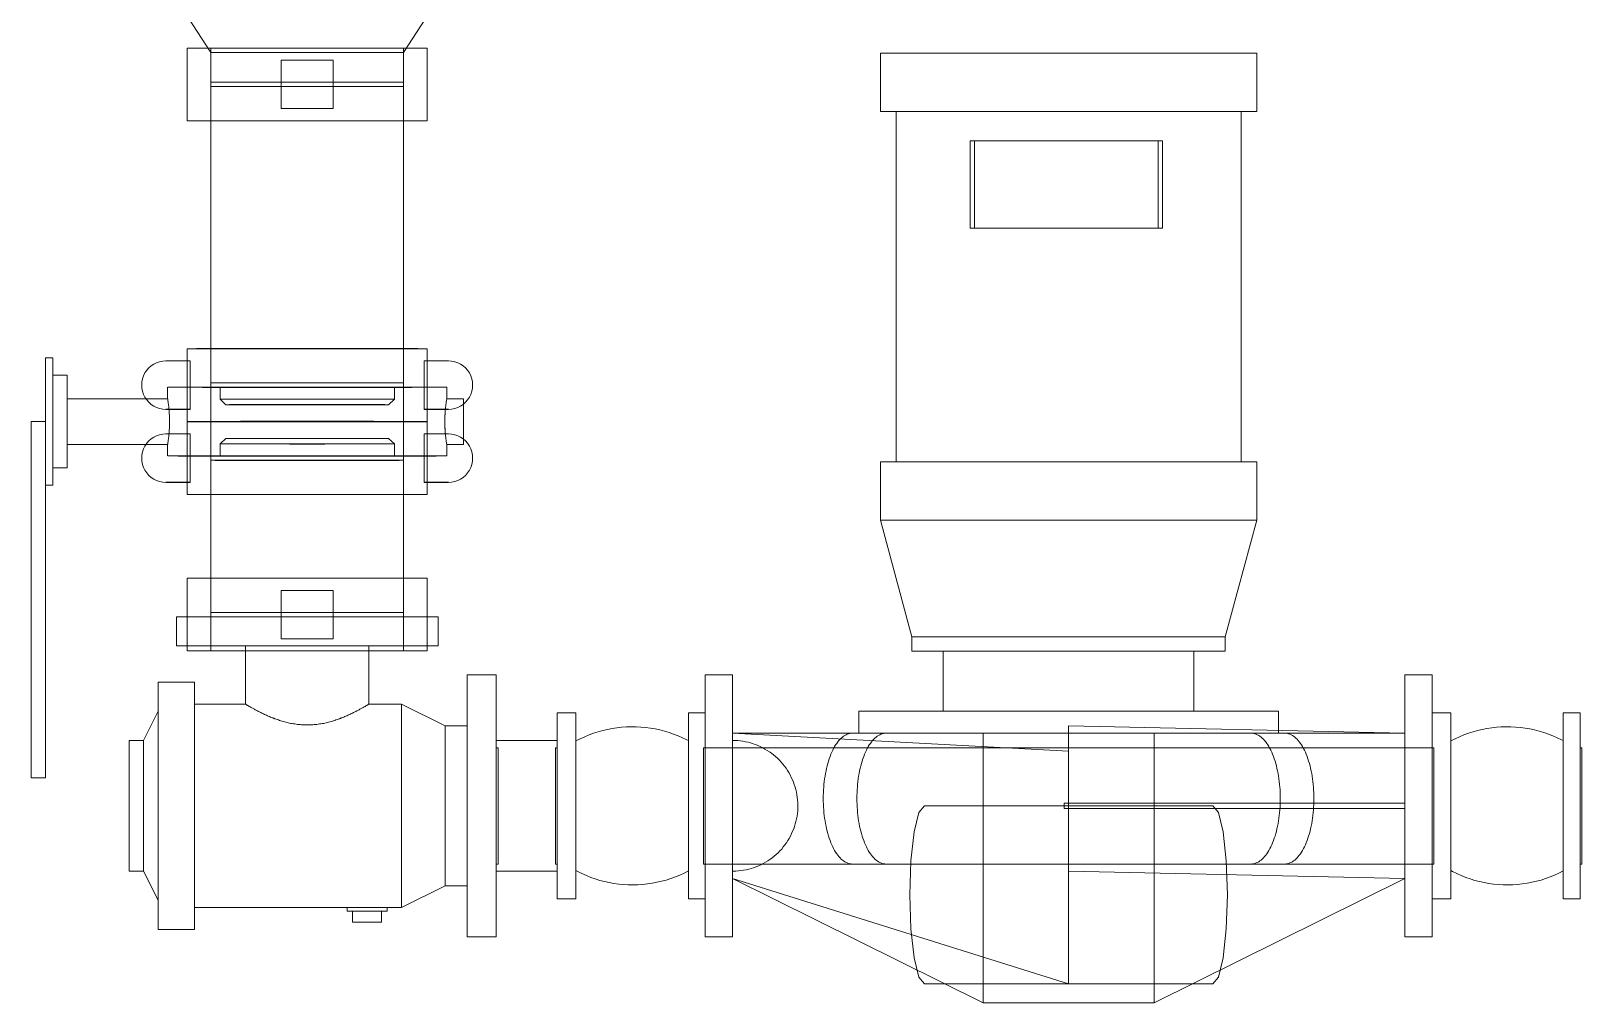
# Model space of a CAD drawing. Header units: metres. Extents: x 63 to 378, y -27 to 78.
# Drawn here: x 158.808 to 160.161, y 35.002 to 35.851 of the extents above; entities that cross this region are included whole.
import ezdxf

# ---------------------------------------------------------------- set-up
doc = ezdxf.new("R2010")
doc.units = ezdxf.units.M
doc.layers.add('M-EQPM', color=7, linetype='Continuous', lineweight=18)
doc.layers.add('P-PIPE', color=7, linetype='Continuous', lineweight=18)

# ---------------------------------------------------------------- blocks, each defined once
blk = doc.blocks.new('C_S_L_ Suction Diffuser - 2_5-8 Inch - Flanged - 6_x4_-2360710-SEC 9')
at = {"layer": 'P-PIPE', "color": 11, "true_color": 0xff8080}
for p, q in [((73.3737, 35.3391), (73.3737, 35.3137)), ((73.6023, 35.3391), (73.3737, 35.3391)), ((73.6023, 35.3391), (73.3737, 35.3391)), ((73.6023, 35.3137), (73.6023, 35.3391)), ((73.3737, 35.3137), (73.6023, 35.3137)), ((73.3737, 35.3137), (73.6023, 35.3137)), ((73.434, 35.3137), (73.434, 35.2629)), ((73.434, 35.3137), (73.5419, 35.3137)), ((73.434, 35.3137), (73.5419, 35.3137)), ((73.5419, 35.2629), (73.5419, 35.3137)), ((73.3737, 35.282), (73.3578, 35.282)), ((73.3578, 35.282), (73.3578, 35.0661)), ((73.3578, 35.282), (73.3578, 35.0661)), ((73.3895, 35.282), (73.3737, 35.282)), ((73.3895, 35.0661), (73.3895, 35.282)), ((73.3895, 35.0661), (73.3895, 35.282)), ((73.6531, 35.2883), (73.6277, 35.2883)), ((73.6277, 35.2883), (73.6277, 35.0597)), ((73.6277, 35.2883), (73.6277, 35.0597)), ((73.6531, 35.0597), (73.6531, 35.2883)), ((73.6531, 35.0597), (73.6531, 35.2883)), ((73.3578, 35.2566), (73.3451, 35.2312)), ((73.3578, 35.2566), (73.3578, 35.174)), ((73.434, 35.2629), (73.3895, 35.2629)), ((73.3895, 35.0851), (73.3895, 35.2629)), ((73.3895, 35.0851), (73.3895, 35.2629)), ((73.5705, 35.2629), (73.5419, 35.2629)), ((73.6086, 35.2439), (73.5705, 35.2629)), ((73.5705, 35.2629), (73.5705, 35.174)), ((73.5705, 35.2629), (73.5705, 35.174)), ((73.6277, 35.2439), (73.6086, 35.2439)), ((73.6086, 35.2439), (73.6086, 35.174)), ((73.6086, 35.2439), (73.6086, 35.174)), ((73.6277, 35.2439), (73.6277, 35.1042)), ((73.6277, 35.2439), (73.6277, 35.1042)), ((73.3451, 35.2312), (73.3324, 35.2312)), ((73.3324, 35.2312), (73.3324, 35.1169)), ((73.3324, 35.2312), (73.3324, 35.1169)), ((73.3451, 35.2312), (73.3451, 35.174)), ((73.3451, 35.2312), (73.3451, 35.174)), ((73.3451, 35.174), (73.3451, 35.1169)), ((73.3451, 35.174), (73.3451, 35.1169)), ((73.3578, 35.174), (73.3578, 35.0915)), ((73.5705, 35.174), (73.5705, 35.0851)), ((73.5705, 35.174), (73.5705, 35.0851)), ((73.6086, 35.174), (73.6086, 35.1042)), ((73.6086, 35.174), (73.6086, 35.1042)), ((73.3324, 35.1169), (73.3451, 35.1169)), ((73.3451, 35.1169), (73.3578, 35.0915)), ((73.5705, 35.0851), (73.6086, 35.1042)), ((73.6086, 35.1042), (73.6277, 35.1042)), ((73.3895, 35.0851), (73.5705, 35.0851)), ((73.5229, 35.0851), (73.5229, 35.082)), ((73.5578, 35.0851), (73.5229, 35.0851)), ((73.5578, 35.0851), (73.5229, 35.0851)), ((73.5229, 35.082), (73.5578, 35.082)), ((73.5229, 35.082), (73.5578, 35.082)), ((73.5276, 35.082), (73.5276, 35.0724)), ((73.553, 35.082), (73.5276, 35.082)), ((73.553, 35.082), (73.5276, 35.082)), ((73.553, 35.0724), (73.553, 35.082)), ((73.5578, 35.082), (73.5578, 35.0851)), ((73.3578, 35.0661), (73.3737, 35.0661)), ((73.3737, 35.0661), (73.3895, 35.0661)), ((73.5276, 35.0724), (73.553, 35.0724)), ((73.5276, 35.0724), (73.553, 35.0724)), ((73.6277, 35.0597), (73.6531, 35.0597))]:
    blk.add_line(p, q, dxfattribs=at)
for points in [[(73.434, 35.2629), (73.434, 35.2629), (73.4347, 35.2625), (73.4367, 35.2613), (73.4391, 35.2599), (73.4413, 35.2587), (73.4439, 35.2573), (73.4467, 35.2558), (73.4498, 35.2543), (73.4532, 35.2527), (73.4569, 35.2512), (73.4607, 35.2497), (73.4648, 35.2483), (73.4692, 35.2471), (73.4737, 35.246), (73.4783, 35.2453), (73.483, 35.2448), (73.488, 35.2447), (73.4929, 35.2448), (73.4976, 35.2453), (73.5022, 35.246), (73.5067, 35.2471), (73.5104, 35.2481), (73.5131, 35.249), (73.5158, 35.2499), (73.519, 35.2512), (73.5227, 35.2527), (73.5261, 35.2543), (73.5292, 35.2558), (73.532, 35.2573), (73.5346, 35.2587), (73.5368, 35.2599), (73.5392, 35.2613), (73.5412, 35.2625), (73.5419, 35.2629), (73.5419, 35.2629)], [(73.5419, 35.2629), (73.5419, 35.2629), (73.5412, 35.2625), (73.5392, 35.2613), (73.5368, 35.2599), (73.5346, 35.2587), (73.532, 35.2573), (73.5292, 35.2558), (73.5261, 35.2543), (73.5227, 35.2527), (73.519, 35.2512), (73.5152, 35.2497), (73.5111, 35.2483), (73.5067, 35.2471), (73.5022, 35.246), (73.4976, 35.2453), (73.4929, 35.2448), (73.488, 35.2447), (73.483, 35.2448), (73.4783, 35.2453), (73.4737, 35.246), (73.4692, 35.2471), (73.4656, 35.2481), (73.4628, 35.249), (73.4601, 35.2499), (73.4569, 35.2512), (73.4532, 35.2527), (73.4498, 35.2543), (73.4467, 35.2558), (73.4439, 35.2573), (73.4413, 35.2587), (73.4391, 35.2599), (73.4367, 35.2613), (73.4347, 35.2625), (73.434, 35.2629), (73.434, 35.2629)]]:
    blk.add_open_spline(points, degree=3, knots=[0, 0, 0, 0, 0.055556, 0.111111, 0.138889, 0.166667, 0.194444, 0.222222, 0.25, 0.277778, 0.305556, 0.333333, 0.361111, 0.388889, 0.416667, 0.444444, 0.472222, 0.5, 0.527778, 0.555556, 0.583333, 0.611111, 0.638889, 0.652778, 0.666667, 0.694444, 0.722222, 0.75, 0.777778, 0.805556, 0.833333, 0.861111, 0.888889, 0.944444, 1, 1, 1, 1], dxfattribs=at)
blk = doc.blocks.new('Victaulic-IPS-Reducer No 50-51 - AC-V67-SEC 9')
at = {"layer": 'P-PIPE', "color": 11, "true_color": 0xff8080}
for p, q in [((73.326, 35.9839), (73.326, 35.9519)), ((73.488, 35.9839), (73.326, 35.9839)), ((73.6499, 35.9839), (73.488, 35.9839)), ((73.6499, 35.9519), (73.6499, 35.9839)), ((73.326, 35.9519), (73.488, 35.9519)), ((73.326, 35.9519), (73.4038, 35.8319)), ((73.488, 35.9519), (73.326, 35.9519)), ((73.488, 35.9519), (73.6499, 35.9519)), ((73.6499, 35.9519), (73.488, 35.9519)), ((73.5721, 35.8319), (73.6499, 35.9519)), ((73.4038, 35.8319), (73.4038, 35.8061)), ((73.488, 35.8319), (73.4038, 35.8319)), ((73.4038, 35.8319), (73.488, 35.8319)), ((73.5721, 35.8319), (73.488, 35.8319)), ((73.488, 35.8319), (73.5721, 35.8319)), ((73.5721, 35.8061), (73.5721, 35.8319)), ((73.4038, 35.8061), (73.488, 35.8061)), ((73.488, 35.8061), (73.5721, 35.8061))]:
    blk.add_line(p, q, dxfattribs=at)
blk = doc.blocks.new('Victaulic-IPS-Rigid Coupling Style 07-W07-107 - AC-2583997-SEC 9')
at = {"layer": 'P-PIPE', "color": 11, "true_color": 0xff8080}
for p, q in [((73.3832, 35.8359), (73.3832, 35.7724)), ((73.488, 35.8359), (73.3832, 35.8359)), ((73.4038, 35.8359), (73.4038, 35.7724)), ((73.4038, 35.8359), (73.488, 35.8359)), ((73.5108, 35.8254), (73.4651, 35.8254)), ((73.4651, 35.8254), (73.4651, 35.783)), ((73.4651, 35.8254), (73.4651, 35.783)), ((73.4651, 35.8254), (73.4651, 35.783)), ((73.4651, 35.783), (73.4651, 35.8254)), ((73.4651, 35.8254), (73.488, 35.8254)), ((73.4651, 35.8254), (73.488, 35.8254)), ((73.5927, 35.8359), (73.488, 35.8359)), ((73.488, 35.8359), (73.5721, 35.8359)), ((73.488, 35.8254), (73.5108, 35.8254)), ((73.488, 35.8254), (73.5108, 35.8254)), ((73.5108, 35.783), (73.5108, 35.8254)), ((73.5108, 35.8254), (73.5108, 35.783)), ((73.5108, 35.783), (73.5108, 35.8254)), ((73.5108, 35.783), (73.5108, 35.8254)), ((73.5721, 35.7724), (73.5721, 35.8359)), ((73.5927, 35.7724), (73.5927, 35.8359)), ((73.4651, 35.783), (73.5108, 35.783)), ((73.488, 35.783), (73.4651, 35.783)), ((73.488, 35.783), (73.4651, 35.783)), ((73.5108, 35.783), (73.488, 35.783)), ((73.5108, 35.783), (73.488, 35.783)), ((73.3832, 35.7724), (73.488, 35.7724)), ((73.488, 35.7724), (73.4038, 35.7724)), ((73.488, 35.7724), (73.5927, 35.7724)), ((73.5721, 35.7724), (73.488, 35.7724))]:
    blk.add_line(p, q, dxfattribs=at)
blk = doc.blocks.new('Butterfly Valve - 2-12 Inch - 6_-2379730-SEC 9')
at = {"layer": 'P-PIPE', "color": 11, "true_color": 0xff8080}
for p, q in [((73.2657, 35.5652), (73.2594, 35.5652)), ((73.2594, 35.5652), (73.2594, 35.4541)), ((73.2594, 35.5652), (73.2594, 35.4541)), ((73.2657, 35.4541), (73.2657, 35.5652)), ((73.2657, 35.4541), (73.2657, 35.5652)), ((73.2784, 35.5502), (73.2657, 35.5502)), ((73.2657, 35.5502), (73.2657, 35.4691)), ((73.2657, 35.5502), (73.2657, 35.4691)), ((73.2784, 35.4691), (73.2784, 35.5502)), ((73.2784, 35.4691), (73.2784, 35.5502)), ((73.366, 35.5396), (73.366, 35.5296)), ((73.4118, 35.5396), (73.4118, 35.5292)), ((73.5642, 35.5292), (73.5642, 35.5396)), ((73.6099, 35.5296), (73.6099, 35.5396)), ((73.366, 35.5296), (73.2784, 35.5296)), ((73.2784, 35.4896), (73.2784, 35.5296)), ((73.2784, 35.4896), (73.2784, 35.5296)), ((73.4118, 35.5292), (73.4168, 35.5244)), ((73.5591, 35.5244), (73.5642, 35.5292)), ((73.6245, 35.5296), (73.6099, 35.5296)), ((73.6245, 35.4896), (73.6245, 35.5296)), ((73.6245, 35.4896), (73.6245, 35.5296)), ((73.2467, 35.1985), (73.2467, 35.5096)), ((73.2467, 35.5096), (73.2467, 35.5096)), ((73.2467, 35.5096), (73.2467, 35.1985)), ((73.2594, 35.5096), (73.2467, 35.5096)), ((73.2594, 35.5096), (73.2467, 35.5096)), ((73.2594, 35.1985), (73.2594, 35.5096)), ((73.2594, 35.5096), (73.2594, 35.5096)), ((73.2594, 35.5096), (73.2594, 35.1985)), ((73.2784, 35.4896), (73.366, 35.4896)), ((73.366, 35.4896), (73.366, 35.4796)), ((73.4168, 35.4948), (73.4118, 35.4901)), ((73.4118, 35.4901), (73.4118, 35.4796)), ((73.5642, 35.4901), (73.5591, 35.4948)), ((73.5642, 35.4796), (73.5642, 35.4901)), ((73.6099, 35.4896), (73.6245, 35.4896)), ((73.6099, 35.4796), (73.6099, 35.4896)), ((73.2657, 35.4691), (73.2784, 35.4691)), ((73.2594, 35.4541), (73.2657, 35.4541)), ((73.2467, 35.1985), (73.2467, 35.1985)), ((73.2467, 35.1985), (73.2594, 35.1985)), ((73.2594, 35.1985), (73.2467, 35.1985)), ((73.2594, 35.1985), (73.2594, 35.1985))]:
    blk.add_line(p, q, dxfattribs=at)
for centre, major_axis, start_param, end_param in [((73.488, 35.5396), (0.1219, 0), 1.570796, 4.712389), ((73.488, 35.5396), (0.0762, 0), 1.570796, 4.712389), ((73.488, 35.5396), (0.1219, 0), 4.712389, 7.853982), ((73.488, 35.5396), (0.0762, 0), 4.712389, 7.853982), ((73.488, 35.5292), (0.0762, 0), 1.570796, 3.141593), ((73.488, 35.5292), (-0.0762, 0), 0.000654, 1.570796), ((73.488, 35.5292), (0.0762, 0), 4.712389, 6.282532), ((73.488, 35.5292), (0.0762, 0), 0, 1.570796), ((73.488, 35.5244), (0.0711, 0), 1.570796, 3.141593), ((73.488, 35.5244), (-0.0711, 0), 0.000654, 1.570796), ((73.488, 35.5244), (0.0711, 0), 0, 1.570796), ((73.488, 35.5244), (0.0711, 0), 4.712389, 6.282532), ((73.488, 35.4901), (0.0762, 0), 3.141593, 4.712389), ((73.488, 35.4901), (0.0762, 0), 1.570796, 3.140939), ((73.488, 35.4948), (0.0711, 0), 1.570796, 3.140939), ((73.488, 35.4948), (0.0711, 0), 3.141593, 4.712389), ((73.488, 35.4948), (0.0711, 0), 0.000654, 1.570796), ((73.488, 35.4948), (0.0711, 0), 4.712389, 6.283185), ((73.488, 35.4901), (0.0762, 0), 0.000654, 1.570796), ((73.488, 35.4901), (0.0762, 0), 4.712389, 6.283185), ((73.488, 35.4796), (0.1219, 0), 1.570796, 4.712389), ((73.488, 35.4796), (0.0762, 0), 1.570796, 4.712389), ((73.488, 35.4796), (0.1219, 0), 4.712389, 7.853982), ((73.488, 35.4796), (0.0762, 0), 4.712389, 7.853982)]:
    blk.add_ellipse(centre, major_axis=major_axis, ratio=0.000615, start_param=start_param, end_param=end_param, dxfattribs=at)
for points in [[(73.366, 35.5296), (73.3661, 35.5296), (73.3661, 35.529), (73.3664, 35.5273), (73.3666, 35.526), (73.3667, 35.525), (73.3669, 35.5238), (73.3671, 35.5221), (73.3673, 35.5197), (73.3675, 35.5165), (73.3677, 35.512), (73.3677, 35.5073), (73.3675, 35.5027), (73.3673, 35.5001), (73.3671, 35.4981), (73.367, 35.4967), (73.3669, 35.4955), (73.3667, 35.4943), (73.3666, 35.4932), (73.3664, 35.492), (73.3661, 35.4902), (73.3661, 35.4896), (73.366, 35.4896)], [(73.366, 35.4896), (73.3661, 35.4896), (73.3661, 35.4902), (73.3664, 35.492), (73.3666, 35.4932), (73.3667, 35.4943), (73.3669, 35.4954), (73.3671, 35.4972), (73.3673, 35.4995), (73.3675, 35.5027), (73.3677, 35.5072), (73.3677, 35.512), (73.3675, 35.5165), (73.3673, 35.5191), (73.3671, 35.5211), (73.367, 35.5225), (73.3669, 35.5238), (73.3667, 35.5249), (73.3666, 35.526), (73.3664, 35.5273), (73.3661, 35.529), (73.3661, 35.5296), (73.366, 35.5296)], [(73.6099, 35.4896), (73.6099, 35.4896), (73.6098, 35.4902), (73.6095, 35.492), (73.6093, 35.4932), (73.6092, 35.4943), (73.6091, 35.4955), (73.6089, 35.4972), (73.6086, 35.4996), (73.6084, 35.5027), (73.6082, 35.5073), (73.6082, 35.512), (73.6084, 35.5165), (73.6086, 35.5192), (73.6088, 35.5211), (73.6089, 35.5225), (73.6091, 35.5238), (73.6092, 35.525), (73.6093, 35.526), (73.6095, 35.5273), (73.6098, 35.529), (73.6099, 35.5296), (73.6099, 35.5296)], [(73.6099, 35.5296), (73.6099, 35.5296), (73.6098, 35.529), (73.6095, 35.5273), (73.6093, 35.526), (73.6092, 35.5249), (73.6091, 35.5238), (73.6089, 35.5221), (73.6086, 35.5197), (73.6084, 35.5165), (73.6082, 35.512), (73.6082, 35.5072), (73.6084, 35.5027), (73.6086, 35.5001), (73.6088, 35.4981), (73.6089, 35.4967), (73.6091, 35.4954), (73.6092, 35.4943), (73.6093, 35.4932), (73.6095, 35.492), (73.6098, 35.4902), (73.6099, 35.4896), (73.6099, 35.4896)]]:
    blk.add_open_spline(points, degree=3, knots=[0, 0, 0, 0, 0.111111, 0.166667, 0.194444, 0.222222, 0.25, 0.277778, 0.333333, 0.388889, 0.444444, 0.555556, 0.611111, 0.666667, 0.694444, 0.722222, 0.75, 0.777778, 0.805556, 0.833333, 0.888889, 1, 1, 1, 1], dxfattribs=at)
blk = doc.blocks.new('Victaulic-IPS-Rigid Coupling Style 07-W07-107 - AC-V70-SEC 9')
at = {"layer": 'P-PIPE', "color": 11, "true_color": 0xff8080}
for p, q in [((73.3832, 35.5733), (73.3832, 35.5098)), ((73.4038, 35.5733), (73.4038, 35.5098)), ((73.5721, 35.5098), (73.5721, 35.5733)), ((73.5927, 35.5098), (73.5927, 35.5733)), ((73.3857, 35.5627), (73.3646, 35.5627)), ((73.3646, 35.5627), (73.3857, 35.5627)), ((73.3832, 35.5627), (73.3832, 35.5204)), ((73.3857, 35.5203), (73.3857, 35.5627)), ((73.3857, 35.5627), (73.3857, 35.5204)), ((73.6113, 35.5627), (73.5902, 35.5627)), ((73.5902, 35.5627), (73.5902, 35.5203)), ((73.5902, 35.5204), (73.5902, 35.5627)), ((73.5902, 35.5627), (73.6113, 35.5627)), ((73.5927, 35.5204), (73.5927, 35.5627)), ((73.3434, 35.5415), (73.3434, 35.5415)), ((73.6325, 35.5415), (73.6325, 35.5415)), ((73.3857, 35.5204), (73.3646, 35.5204)), ((73.3646, 35.5203), (73.3857, 35.5203)), ((73.6113, 35.5204), (73.5902, 35.5204)), ((73.5902, 35.5203), (73.6113, 35.5203))]:
    blk.add_line(p, q, dxfattribs=at)
for centre, major_axis, ratio, start_param, end_param in [((73.488, 35.5733), (0.1048, 0), 0.000615, 3.141593, 6.283185), ((73.488, 35.5733), (0.1048, 0), 0.000615, 0, 3.141593), ((73.488, 35.5733), (0.0841, 0), 0.000615, 0, 3.141593), ((73.488, 35.5733), (0.0841, 0), 0.000615, 3.141593, 6.283185), ((73.3646, 35.5415), (0.0212, 0), 1, 1.570796, 4.712389), ((73.3646, 35.5415), (0.0212, 0), 1, 1.570796, 4.712389), ((73.488, 35.5627), (0.1048, 0), 0.000615, 3.141593, 3.361544), ((73.488, 35.5627), (0.1048, 0), 0.000615, 2.921642, 3.141593), ((73.488, 35.5627), (0.1048, 0), 0.000615, 0, 0.219951), ((73.488, 35.5627), (0.1048, 0), 0.000615, 6.063234, 6.283185), ((73.6113, 35.5415), (0.0212, 0), 1, 4.712389, 7.853982), ((73.6113, 35.5415), (0.0212, 0), 1, 4.712389, 7.853982), ((73.488, 35.5204), (0.1048, 0), 0.000615, 2.921642, 3.141593), ((73.488, 35.5204), (0.1048, 0), 0.000615, 3.141593, 3.361544), ((73.488, 35.5204), (0.1048, 0), 0.000615, 6.063234, 6.283185), ((73.488, 35.5204), (0.1048, 0), 0.000615, 0, 0.219951), ((73.488, 35.5098), (0.1048, 0), 0.000615, 0, 3.141593), ((73.488, 35.5098), (0.1048, 0), 0.000615, 3.141593, 6.283185), ((73.488, 35.5098), (0.0841, 0), 0.000615, 0, 3.141593), ((73.488, 35.5098), (0.0841, 0), 0.000615, 3.141593, 6.283185)]:
    blk.add_ellipse(centre, major_axis=major_axis, ratio=ratio, start_param=start_param, end_param=end_param, dxfattribs=at)
blk = doc.blocks.new('Victaulic-IPS-Rigid Coupling Style 07-W07-107 - AC-V71-SEC 9')
at = {"layer": 'P-PIPE', "color": 11, "true_color": 0xff8080}
for p, q in [((73.3832, 35.3728), (73.3832, 35.3093)), ((73.488, 35.3728), (73.3832, 35.3728)), ((73.4038, 35.3728), (73.4038, 35.3093)), ((73.4038, 35.3728), (73.488, 35.3728)), ((73.5927, 35.3728), (73.488, 35.3728)), ((73.488, 35.3728), (73.5721, 35.3728)), ((73.5721, 35.3093), (73.5721, 35.3728)), ((73.5927, 35.3093), (73.5927, 35.3728)), ((73.5108, 35.3622), (73.4651, 35.3622)), ((73.4651, 35.3622), (73.4651, 35.3199)), ((73.4651, 35.3199), (73.4651, 35.3622)), ((73.4651, 35.3622), (73.4651, 35.3199)), ((73.4651, 35.3622), (73.4651, 35.3199)), ((73.4651, 35.3622), (73.488, 35.3622)), ((73.4651, 35.3622), (73.488, 35.3622)), ((73.488, 35.3622), (73.5108, 35.3622)), ((73.488, 35.3622), (73.5108, 35.3622)), ((73.5108, 35.3199), (73.5108, 35.3622)), ((73.5108, 35.3199), (73.5108, 35.3622)), ((73.5108, 35.3199), (73.5108, 35.3622)), ((73.5108, 35.3622), (73.5108, 35.3199)), ((73.3832, 35.3093), (73.488, 35.3093)), ((73.488, 35.3093), (73.4038, 35.3093)), ((73.4651, 35.3199), (73.5108, 35.3199)), ((73.488, 35.3199), (73.4651, 35.3199)), ((73.488, 35.3199), (73.4651, 35.3199)), ((73.5108, 35.3199), (73.488, 35.3199)), ((73.5108, 35.3199), (73.488, 35.3199)), ((73.488, 35.3093), (73.5927, 35.3093)), ((73.5721, 35.3093), (73.488, 35.3093))]:
    blk.add_line(p, q, dxfattribs=at)
blk = doc.blocks.new('Victaulic-IPS-Rigid Coupling Style 07-W07-107 - AC-V72-SEC 9')
at = {"layer": 'P-PIPE', "color": 11, "true_color": 0xff8080}
for p, q in [((73.3857, 35.4989), (73.3646, 35.4989)), ((73.3646, 35.4989), (73.3857, 35.4989)), ((73.3832, 35.5095), (73.3832, 35.446)), ((73.3832, 35.4989), (73.3832, 35.4565)), ((73.3857, 35.4565), (73.3857, 35.4989)), ((73.3857, 35.4989), (73.3857, 35.4566)), ((73.4038, 35.5095), (73.4038, 35.446)), ((73.5721, 35.446), (73.5721, 35.5095)), ((73.6113, 35.4989), (73.5902, 35.4989)), ((73.5902, 35.4989), (73.5902, 35.4565)), ((73.5902, 35.4566), (73.5902, 35.4989)), ((73.5902, 35.4989), (73.6113, 35.4989)), ((73.5927, 35.446), (73.5927, 35.5095)), ((73.5927, 35.4565), (73.5927, 35.4989)), ((73.3434, 35.4777), (73.3434, 35.4777)), ((73.6325, 35.4777), (73.6325, 35.4777)), ((73.3857, 35.4566), (73.3646, 35.4566)), ((73.3646, 35.4565), (73.3857, 35.4565)), ((73.6113, 35.4566), (73.5902, 35.4566)), ((73.5902, 35.4565), (73.6113, 35.4565))]:
    blk.add_line(p, q, dxfattribs=at)
for centre, major_axis, ratio, start_param, end_param in [((73.3646, 35.4777), (0.0212, 0), 1, 1.570796, 4.712389), ((73.3646, 35.4777), (0.0212, 0), 1, 1.570796, 4.712389), ((73.488, 35.5095), (0.1048, 0), 0.000615, 0, 3.141593), ((73.488, 35.5095), (0.1048, 0), 0.000615, 3.141593, 6.283185), ((73.488, 35.4989), (0.1048, 0), 0.000615, 3.141593, 3.361544), ((73.488, 35.4989), (0.1048, 0), 0.000615, 2.921642, 3.141593), ((73.488, 35.5095), (0.0841, 0), 0.000615, 0, 3.141593), ((73.488, 35.5095), (0.0841, 0), 0.000615, 3.141593, 6.283185), ((73.488, 35.4989), (0.1048, 0), 0.000615, 0, 0.219951), ((73.488, 35.4989), (0.1048, 0), 0.000615, 6.063234, 6.283185), ((73.6113, 35.4777), (0.0212, 0), 1, 4.712389, 7.853982), ((73.6113, 35.4777), (0.0212, 0), 1, 4.712389, 7.853982), ((73.488, 35.4565), (0.1048, 0), 0.000615, 2.921642, 3.141593), ((73.488, 35.4565), (0.1048, 0), 0.000615, 3.141593, 3.361544), ((73.488, 35.446), (0.1048, 0), 0.000615, 3.141593, 6.283185), ((73.488, 35.446), (0.1048, 0), 0.000615, 0, 3.141593), ((73.488, 35.446), (0.0841, 0), 0.000615, 0, 3.141593), ((73.488, 35.446), (0.0841, 0), 0.000615, 3.141593, 6.283185), ((73.488, 35.4565), (0.1048, 0), 0.000615, 0, 0.219951), ((73.488, 35.4565), (0.1048, 0), 0.000615, 6.063234, 6.283185)]:
    blk.add_ellipse(centre, major_axis=major_axis, ratio=ratio, start_param=start_param, end_param=end_param, dxfattribs=at)
blk = doc.blocks.new('Pump-Vertical_Inline-Taco-KV_D_Models - 4009D NEMA at 15 HP 1760 RPM TEFC-2128334-SEC 9')
at = {"layer": 'M-EQPM', "color": 11, "true_color": 0xff8080}
for p, q in [((73.9889, 35.8313), (73.9889, 35.7805)), ((74.3175, 35.8313), (73.9889, 35.8313)), ((74.3175, 35.8313), (73.9889, 35.8313)), ((74.3175, 35.7805), (74.3175, 35.8313)), ((74.3175, 35.7805), (73.9889, 35.7805)), ((74.3175, 35.7805), (73.9889, 35.7805)), ((74.0026, 35.7805), (74.0026, 35.4746)), ((74.3038, 35.7805), (74.0026, 35.7805)), ((74.3038, 35.7805), (74.0026, 35.7805)), ((74.3038, 35.4746), (74.3038, 35.7805)), ((74.071, 35.6785), (74.071, 35.755)), ((74.071, 35.755), (74.2353, 35.755)), ((74.2353, 35.755), (74.071, 35.755)), ((74.071, 35.755), (74.071, 35.6785)), ((74.2353, 35.755), (74.2353, 35.6785)), ((74.2353, 35.6785), (74.2353, 35.755)), ((74.2353, 35.6785), (74.071, 35.6785)), ((74.071, 35.6785), (74.2353, 35.6785)), ((73.9889, 35.4746), (73.9889, 35.4236)), ((74.3175, 35.4746), (73.9889, 35.4746)), ((74.3175, 35.4746), (73.9889, 35.4746)), ((74.3038, 35.4746), (74.0026, 35.4746)), ((74.3038, 35.4746), (74.0026, 35.4746)), ((74.3175, 35.4236), (74.3175, 35.4746)), ((73.9889, 35.4236), (74.0163, 35.3217)), ((73.9889, 35.4236), (74.3175, 35.4236)), ((73.9889, 35.4236), (74.3175, 35.4236)), ((74.2901, 35.3217), (74.3175, 35.4236)), ((74.2901, 35.3217), (74.0163, 35.3217)), ((74.2901, 35.3217), (74.0163, 35.3217)), ((74.0163, 35.3217), (74.0163, 35.309)), ((74.0163, 35.3217), (74.2901, 35.3217)), ((74.0163, 35.3217), (74.2901, 35.3217)), ((74.0163, 35.309), (74.2901, 35.309)), ((74.0163, 35.309), (74.2901, 35.309)), ((74.0436, 35.309), (74.0436, 35.2566)), ((74.2627, 35.309), (74.0436, 35.309)), ((74.2627, 35.309), (74.0436, 35.309)), ((74.2627, 35.2566), (74.2627, 35.309)), ((74.2901, 35.309), (74.2901, 35.3217)), ((73.8595, 35.2883), (73.8357, 35.2883)), ((73.8357, 35.2883), (73.8357, 35.0597)), ((73.8357, 35.2883), (73.8357, 35.0597)), ((73.8595, 35.0597), (73.8595, 35.2883)), ((73.8595, 35.0597), (73.8595, 35.2883)), ((74.4707, 35.2883), (74.4469, 35.2883)), ((74.4469, 35.2883), (74.4469, 35.0597)), ((74.4469, 35.2883), (74.4469, 35.0597)), ((74.4707, 35.0597), (74.4707, 35.2883)), ((74.4707, 35.0597), (74.4707, 35.2883)), ((73.9698, 35.2566), (73.9698, 35.2375)), ((74.3365, 35.2566), (73.9698, 35.2566)), ((74.3365, 35.2566), (73.9698, 35.2566)), ((74.2627, 35.2566), (74.0436, 35.2566)), ((74.2627, 35.2566), (74.0436, 35.2566)), ((74.3365, 35.2375), (74.3365, 35.2566)), ((74.4469, 35.2375), (74.1532, 35.2439)), ((74.1532, 35.2439), (74.1532, 35.1804)), ((73.8595, 35.2375), (74.1532, 35.2217)), ((74.1532, 35.2217), (73.8595, 35.2375)), ((73.8595, 35.2375), (73.8595, 35.1105)), ((73.8595, 35.2375), (73.8595, 35.1105)), ((73.8595, 35.2375), (74.4469, 35.2375)), ((73.8595, 35.1105), (73.8595, 35.2375)), ((73.8595, 35.2375), (73.8595, 35.1105)), ((74.4469, 35.2375), (73.8595, 35.2375)), ((73.8595, 35.1169), (73.8595, 35.2312)), ((73.8595, 35.1169), (73.8595, 35.2312)), ((74.1532, 35.2375), (73.9643, 35.2375)), ((74.3365, 35.2375), (73.9698, 35.2375)), ((74.3365, 35.2375), (73.9698, 35.2375)), ((73.9936, 35.2375), (74.1532, 35.2375)), ((74.0786, 35.2375), (74.0786, 35.0018)), ((74.2278, 35.2375), (74.0786, 35.2375)), ((74.2278, 35.2375), (74.0786, 35.2375)), ((74.3421, 35.2375), (74.1532, 35.2375)), ((74.1532, 35.2375), (74.3127, 35.2375)), ((74.2278, 35.0018), (74.2278, 35.2375)), ((74.4469, 35.174), (74.4469, 35.2375)), ((74.4469, 35.2375), (74.4469, 35.1105)), ((74.4469, 35.1105), (74.4469, 35.2375)), ((74.4707, 35.2248), (73.8357, 35.2248)), ((73.8357, 35.1232), (73.8357, 35.2248)), ((73.8357, 35.1232), (73.8357, 35.2248)), ((74.1532, 35.0185), (74.1532, 35.2217)), ((74.1532, 35.0185), (74.1532, 35.2217)), ((74.4707, 35.1232), (74.4707, 35.2248)), ((74.4707, 35.1232), (74.4707, 35.2248)), ((74.1532, 35.1804), (74.1532, 35.1169)), ((74.4469, 35.1764), (74.1532, 35.1764)), ((74.1532, 35.1764), (74.4469, 35.1764)), ((74.1532, 35.1716), (74.1532, 35.1764)), ((74.1532, 35.1716), (74.1532, 35.1764)), ((74.4469, 35.1764), (74.4469, 35.1716)), ((74.4469, 35.1716), (74.4469, 35.1764)), ((74.4469, 35.1105), (74.4469, 35.174)), ((74.4469, 35.1716), (74.1532, 35.1716)), ((74.1532, 35.1716), (74.4469, 35.1716)), ((73.8357, 35.1232), (74.4707, 35.1232)), ((73.9643, 35.1232), (74.1532, 35.1232)), ((74.1532, 35.1232), (73.9936, 35.1232)), ((74.1532, 35.1232), (74.3421, 35.1232)), ((74.3127, 35.1232), (74.1532, 35.1232)), ((74.1532, 35.0185), (73.8595, 35.1105)), ((73.8595, 35.1105), (74.1532, 35.0185)), ((74.0786, 35.0018), (73.8595, 35.1105)), ((73.8595, 35.1105), (74.0786, 35.0018)), ((74.1532, 35.1169), (74.4469, 35.1105)), ((74.4469, 35.1105), (74.2278, 35.0018)), ((74.2278, 35.0018), (74.4469, 35.1105)), ((73.8357, 35.0597), (73.8595, 35.0597)), ((74.4469, 35.0597), (74.4707, 35.0597)), ((74.2278, 35.0018), (74.0786, 35.0018)), ((74.2278, 35.0018), (74.0786, 35.0018)), ((74.2278, 35.0018), (74.0786, 35.0018)), ((74.0786, 35.0018), (74.2278, 35.0018))]:
    blk.add_line(p, q, dxfattribs=at)
at = {"layer": 'M-EQPM', "color": 11, "true_color": 0xff8080, "flags": 128}
for points in [[(73.8595, 35.2312), (73.8618, 35.2311), (73.8641, 35.231), (73.8663, 35.2308), (73.8686, 35.2304), (73.8708, 35.23), (73.8731, 35.2295), (73.8753, 35.229), (73.8775, 35.2283), (73.8796, 35.2275), (73.8817, 35.2267), (73.8838, 35.2257), (73.8859, 35.2247), (73.8879, 35.2236), (73.8898, 35.2224), (73.8918, 35.2212), (73.8936, 35.2199), (73.8954, 35.2185), (73.8972, 35.217), (73.8989, 35.2155), (73.9005, 35.2138), (73.902, 35.2122), (73.9035, 35.2104), (73.905, 35.2086), (73.9063, 35.2068), (73.9076, 35.2049), (73.9088, 35.203), (73.9099, 35.201), (73.9109, 35.1989), (73.9119, 35.1968), (73.9128, 35.1947), (73.9135, 35.1926), (73.9142, 35.1904), (73.9148, 35.1882), (73.9154, 35.186), (73.9158, 35.1837), (73.9161, 35.1815), (73.9164, 35.1792), (73.9166, 35.1769), (73.9166, 35.1746), (73.9166, 35.174)], [(73.9643, 35.2375), (73.9697, 35.2375), (73.9859, 35.2375), (74.0118, 35.2375), (74.0459, 35.2375), (74.0862, 35.2375), (74.1304, 35.2375), (74.1759, 35.2375), (74.2202, 35.2375), (74.2605, 35.2375), (74.2946, 35.2375), (74.3204, 35.2375), (74.3366, 35.2375), (74.3421, 35.2375)], [(74.3127, 35.2375), (74.3073, 35.2375), (74.2913, 35.2375), (74.266, 35.2375), (74.2329, 35.2375), (74.1945, 35.2375), (74.1532, 35.2375), (74.1119, 35.2375), (74.0734, 35.2375), (74.0404, 35.2375), (74.015, 35.2375), (73.9991, 35.2375), (73.9936, 35.2375)], [(73.9166, 35.174), (73.9166, 35.1717), (73.9165, 35.1695), (73.9162, 35.1672), (73.9159, 35.1649), (73.9155, 35.1627), (73.915, 35.1604), (73.9144, 35.1582), (73.9137, 35.156), (73.913, 35.1539), (73.9121, 35.1518), (73.9112, 35.1497), (73.9102, 35.1476), (73.9091, 35.1456), (73.9079, 35.1437), (73.9067, 35.1418), (73.9053, 35.1399), (73.9039, 35.1381), (73.9025, 35.1363), (73.9009, 35.1347), (73.8993, 35.133), (73.8976, 35.1315), (73.8959, 35.13), (73.8941, 35.1286), (73.8923, 35.1272), (73.8904, 35.1259), (73.8884, 35.1247), (73.8864, 35.1236), (73.8844, 35.1226), (73.8823, 35.1216), (73.8802, 35.1208), (73.878, 35.12), (73.8759, 35.1193), (73.8737, 35.1187), (73.8714, 35.1181), (73.8692, 35.1177), (73.8669, 35.1174), (73.8647, 35.1171), (73.8624, 35.117), (73.8601, 35.1169), (73.8595, 35.1169)], [(74.0272, 35.0185), (74.0223, 35.0244), (74.0182, 35.0412), (74.0154, 35.0665), (74.0145, 35.0962), (74.0154, 35.126), (74.0182, 35.1512), (74.0223, 35.1681), (74.0272, 35.174)], [(74.0272, 35.174), (74.0223, 35.1681), (74.0182, 35.1512), (74.0154, 35.126), (74.0145, 35.0962), (74.0154, 35.0665), (74.0182, 35.0412), (74.0223, 35.0244), (74.0272, 35.0185)], [(74.0272, 35.174), (74.0333, 35.174), (74.0512, 35.174), (74.0791, 35.174), (74.1142, 35.174), (74.1532, 35.174), (74.1921, 35.174), (74.2272, 35.174), (74.2551, 35.174), (74.273, 35.174), (74.2792, 35.174)], [(74.2792, 35.174), (74.273, 35.174), (74.2551, 35.174), (74.2272, 35.174), (74.1921, 35.174), (74.1532, 35.174), (74.1142, 35.174), (74.0791, 35.174), (74.0512, 35.174), (74.0333, 35.174), (74.0272, 35.174)], [(74.2792, 35.174), (74.284, 35.1681), (74.2882, 35.1512), (74.2909, 35.126), (74.2919, 35.0962), (74.2909, 35.0665), (74.2882, 35.0412), (74.284, 35.0244), (74.2792, 35.0185)], [(74.2792, 35.0185), (74.284, 35.0244), (74.2882, 35.0412), (74.2909, 35.0665), (74.2919, 35.0962), (74.2909, 35.126), (74.2882, 35.1512), (74.284, 35.1681), (74.2792, 35.174)], [(74.3421, 35.1232), (74.3366, 35.1232), (74.3204, 35.1232), (74.2946, 35.1232), (74.2605, 35.1232), (74.2202, 35.1232), (74.1759, 35.1232), (74.1304, 35.1232), (74.0862, 35.1232), (74.0459, 35.1232), (74.0118, 35.1232), (73.9859, 35.1232), (73.9697, 35.1232), (73.9643, 35.1232)], [(73.9936, 35.1232), (73.9991, 35.1232), (74.015, 35.1232), (74.0404, 35.1232), (74.0734, 35.1232), (74.1119, 35.1232), (74.1532, 35.1232), (74.1945, 35.1232), (74.2329, 35.1232), (74.266, 35.1232), (74.2913, 35.1232), (74.3073, 35.1232), (74.3127, 35.1232)], [(74.2792, 35.0185), (74.273, 35.0185), (74.2551, 35.0185), (74.2272, 35.0185), (74.1921, 35.0185), (74.1532, 35.0185), (74.1142, 35.0185), (74.0791, 35.0185), (74.0512, 35.0185), (74.0333, 35.0185), (74.0272, 35.0185)], [(74.0272, 35.0185), (74.0333, 35.0185), (74.0512, 35.0185), (74.0791, 35.0185), (74.1142, 35.0185), (74.1532, 35.0185), (74.1921, 35.0185), (74.2272, 35.0185), (74.2551, 35.0185), (74.273, 35.0185), (74.2792, 35.0185)]]:
    blk.add_lwpolyline(points, dxfattribs=at)
at = {"layer": 'M-EQPM', "color": 11, "true_color": 0xff8080}
for points in [[(73.9643, 35.2375), (73.9628, 35.2375), (73.9598, 35.2369), (73.9555, 35.2344), (73.9515, 35.2301), (73.9478, 35.2244), (73.9447, 35.2173), (73.9422, 35.2091), (73.9403, 35.2), (73.9391, 35.1904), (73.9387, 35.1804), (73.9391, 35.1704), (73.9403, 35.1607), (73.9422, 35.1517), (73.9447, 35.1435), (73.9478, 35.1364), (73.9515, 35.1306), (73.9555, 35.1264), (73.9598, 35.1238), (73.9628, 35.1232), (73.9643, 35.1232)], [(73.9936, 35.1232), (73.9922, 35.1232), (73.9892, 35.1238), (73.9849, 35.1264), (73.9809, 35.1306), (73.9772, 35.1364), (73.9741, 35.1435), (73.9715, 35.1517), (73.9696, 35.1607), (73.9685, 35.1704), (73.9681, 35.1804), (73.9685, 35.1904), (73.9696, 35.2), (73.9715, 35.2091), (73.9741, 35.2173), (73.9772, 35.2244), (73.9809, 35.2301), (73.9849, 35.2344), (73.9892, 35.2369), (73.9922, 35.2375), (73.9936, 35.2375)], [(74.3127, 35.2375), (74.3142, 35.2375), (74.3171, 35.2369), (74.3214, 35.2344), (74.3255, 35.2301), (74.3291, 35.2244), (74.3323, 35.2173), (74.3348, 35.2091), (74.3367, 35.2), (74.3379, 35.1904), (74.3382, 35.1804), (74.3379, 35.1704), (74.3367, 35.1607), (74.3348, 35.1517), (74.3323, 35.1435), (74.3291, 35.1364), (74.3255, 35.1306), (74.3214, 35.1264), (74.3171, 35.1238), (74.3142, 35.1232), (74.3127, 35.1232)], [(74.3421, 35.1232), (74.3436, 35.1232), (74.3465, 35.1238), (74.3508, 35.1264), (74.3548, 35.1306), (74.3585, 35.1364), (74.3616, 35.1435), (74.3642, 35.1517), (74.3661, 35.1607), (74.3672, 35.1704), (74.3676, 35.1804), (74.3672, 35.1904), (74.3661, 35.2), (74.3642, 35.2091), (74.3616, 35.2173), (74.3585, 35.2244), (74.3548, 35.2301), (74.3508, 35.2344), (74.3465, 35.2369), (74.3436, 35.2375), (74.3421, 35.2375)]]:
    blk.add_open_spline(points, degree=3, dxfattribs=at)
blk = doc.blocks.new('Pump-Vertical_Inline-Taco-KV_D_Models - 4009D NEMA at 15 HP 1760 RPM TEFC-V73-SEC 9')
at = {"layer": 'M-EQPM', "color": 11, "true_color": 0xff8080}
for p, q in [((74.2067, 35.8313), (74.092, 35.8313)), ((74.2067, 35.7805), (74.092, 35.7805)), ((74.2315, 35.755), (74.0672, 35.755)), ((74.0672, 35.755), (74.0672, 35.6785)), ((74.2315, 35.6785), (74.2315, 35.755)), ((74.0672, 35.6785), (74.2315, 35.6785)), ((74.2067, 35.4746), (74.092, 35.4746)), ((74.092, 35.4236), (74.2067, 35.4236)), ((74.2495, 35.2566), (74.0492, 35.2566)), ((74.2495, 35.2375), (74.0492, 35.2375)), ((74.1494, 35.1764), (74.2087, 35.1764)), ((74.1494, 35.1716), (74.1494, 35.1764)), ((74.2087, 35.1716), (74.1494, 35.1716))]:
    blk.add_line(p, q, dxfattribs=at)
at = {"layer": 'M-EQPM', "color": 11, "true_color": 0xff8080, "flags": 128}
for points in [[(74.2369, 35.2375), (74.2291, 35.2375), (74.1907, 35.2375), (74.1494, 35.2375), (74.1081, 35.2375), (74.0696, 35.2375), (74.0618, 35.2375)], [(74.0618, 35.1232), (74.0696, 35.1232), (74.1081, 35.1232), (74.1494, 35.1232), (74.1907, 35.1232), (74.2291, 35.1232), (74.2369, 35.1232)]]:
    blk.add_lwpolyline(points, dxfattribs=at)
blk = doc.blocks.new('C_S_L_Antivibratorio 2- Flanged - 4_-2764375-SEC 9')
at = {"layer": 'P-PIPE', "color": 11, "true_color": 0xff8080}
for p, q in [((74.4871, 35.2553), (74.4707, 35.2553)), ((74.4707, 35.2553), (74.4707, 35.174)), ((74.4871, 35.174), (74.4871, 35.2553)), ((74.6, 35.2553), (74.5853, 35.2553)), ((74.5853, 35.2553), (74.5853, 35.174)), ((74.6, 35.174), (74.6, 35.2553)), ((74.4871, 35.174), (74.4871, 35.2307)), ((74.5853, 35.231), (74.5853, 35.174)), ((74.4707, 35.174), (74.4707, 35.0927)), ((74.4871, 35.1174), (74.4871, 35.174)), ((74.4871, 35.0927), (74.4871, 35.174)), ((74.5853, 35.174), (74.5853, 35.1171)), ((74.5853, 35.174), (74.5853, 35.0927)), ((74.6, 35.0927), (74.6, 35.174)), ((74.4707, 35.0927), (74.4871, 35.0927)), ((74.5853, 35.0927), (74.6, 35.0927))]:
    blk.add_line(p, q, dxfattribs=at)
at = {"layer": 'P-PIPE', "color": 11, "true_color": 0xff8080, "flags": 128}
for points in [[(74.4871, 35.2307), (74.4908, 35.2326), (74.4947, 35.2343), (74.4985, 35.2359), (74.5025, 35.2374), (74.5065, 35.2387), (74.5105, 35.2398), (74.5146, 35.2407), (74.5187, 35.2415), (74.5228, 35.2422), (74.527, 35.2426), (74.5312, 35.2429), (74.5354, 35.243), (74.5396, 35.243), (74.5437, 35.2428), (74.5479, 35.2424), (74.5521, 35.2419), (74.5562, 35.2412), (74.5603, 35.2403), (74.5644, 35.2393), (74.5684, 35.2381), (74.5723, 35.2367), (74.5763, 35.2352), (74.5801, 35.2335), (74.5839, 35.2317), (74.5853, 35.231)], [(74.5853, 35.1171), (74.5816, 35.1152), (74.5778, 35.1135), (74.5739, 35.1119), (74.5699, 35.1105), (74.5659, 35.1092), (74.5619, 35.1081), (74.5578, 35.1072), (74.5537, 35.1064), (74.5495, 35.1058), (74.5454, 35.1054), (74.5412, 35.1051), (74.537, 35.105), (74.5328, 35.1051), (74.5286, 35.1053), (74.5244, 35.1057), (74.5203, 35.1063), (74.5162, 35.107), (74.5121, 35.1079), (74.508, 35.1089), (74.504, 35.1102), (74.5001, 35.1115), (74.4962, 35.1131), (74.4923, 35.1148), (74.4886, 35.1166), (74.4871, 35.1174)]]:
    blk.add_lwpolyline(points, dxfattribs=at)
blk = doc.blocks.new('Non-Connector - AC-2603212-SEC 9')
at = {"layer": 'P-PIPE', "color": 11, "true_color": 0xff8080}
for p, q in [((73.8357, 35.2248), (73.8341, 35.2248)), ((73.8341, 35.2248), (73.8341, 35.174)), ((73.8357, 35.174), (73.8357, 35.2248)), ((73.8341, 35.174), (73.8341, 35.1232)), ((73.8357, 35.1232), (73.8357, 35.174)), ((73.8341, 35.1232), (73.8357, 35.1232))]:
    blk.add_line(p, q, dxfattribs=at)
blk = doc.blocks.new('Non-Connector - AC-V74-SEC 9')
at = {"layer": 'P-PIPE', "color": 11, "true_color": 0xff8080}
for p, q in [((74.4723, 35.2248), (74.4707, 35.2248)), ((74.4707, 35.2248), (74.4707, 35.174)), ((74.4723, 35.174), (74.4723, 35.2248)), ((74.4707, 35.174), (74.4707, 35.1232)), ((74.4723, 35.1232), (74.4723, 35.174)), ((74.4707, 35.1232), (74.4723, 35.1232))]:
    blk.add_line(p, q, dxfattribs=at)

msp = doc.modelspace()

# ---------------------------------------------------------------- linework, layer by layer
at = {"layer": 'P-PIPE', "color": 11, "true_color": 0xff8080}
for p, q in [((158.9653, 35.8023), (158.9653, 35.5434)), ((159.1336, 35.5434), (159.1336, 35.8023)), ((158.9653, 35.4758), (158.9653, 35.3429)), ((159.1336, 35.3429), (159.1336, 35.4758)), ((159.2679, 35.2312), (159.2146, 35.2312)), ((159.2146, 35.2312), (159.2146, 35.1169)), ((159.2679, 35.1169), (159.2679, 35.2312)), ((159.2146, 35.1169), (159.2679, 35.1169))]:
    msp.add_line(p, q, dxfattribs=at)
for centre, start_param, end_param in [((159.0495, 35.8023), 3.141593, 4.712389), ((159.0495, 35.8023), 1.570796, 3.141593), ((159.0495, 35.8023), 4.712389, 6.283185), ((159.0495, 35.8023), 0, 1.570796), ((159.0495, 35.5434), 1.570796, 3.141593), ((159.0495, 35.5434), 3.141593, 4.712389), ((159.0495, 35.5434), 0, 1.570796), ((159.0495, 35.5434), 4.712389, 6.283185), ((159.0495, 35.4758), 1.570796, 3.141593), ((159.0495, 35.4758), 3.141593, 4.712389), ((159.0495, 35.4758), 0, 1.570796), ((159.0495, 35.4758), 4.712389, 6.283185), ((159.0495, 35.3429), 1.570796, 3.141593), ((159.0495, 35.3429), 3.141593, 4.712389), ((159.0495, 35.3429), 0, 1.570796), ((159.0495, 35.3429), 4.712389, 6.283185)]:
    msp.add_ellipse(centre, major_axis=(0.0841, 0), ratio=0.000615, start_param=start_param, end_param=end_param, dxfattribs=at)

# ---------------------------------------------------------------- block references
at = {"layer": 'M-EQPM', "color": 11, "true_color": 0xff8080}
for name in ['Pump-Vertical_Inline-Taco-KV_D_Models - 4009D NEMA at 15 HP 1760 RPM TEFC-2128334-SEC 9', 'Pump-Vertical_Inline-Taco-KV_D_Models - 4009D NEMA at 15 HP 1760 RPM TEFC-V73-SEC 9']:
    msp.add_blockref(name, (85.5615, 0), dxfattribs=at)
at = {"layer": 'P-PIPE', "color": 11, "true_color": 0xff8080}
for name, p in [('Victaulic-IPS-Reducer No 50-51 - AC-V67-SEC 9', (85.5615, 0)), ('Victaulic-IPS-Rigid Coupling Style 07-W07-107 - AC-2583997-SEC 9', (85.5615, 0)), ('Victaulic-IPS-Rigid Coupling Style 07-W07-107 - AC-V70-SEC 9', (85.5615, 0)), ('Butterfly Valve - 2-12 Inch - 6_-2379730-SEC 9', (85.5615, 0)), ('Victaulic-IPS-Rigid Coupling Style 07-W07-107 - AC-V72-SEC 9', (85.5615, 0)), ('Victaulic-IPS-Rigid Coupling Style 07-W07-107 - AC-V71-SEC 9', (85.5615, 0)), ('C_S_L_ Suction Diffuser - 2_5-8 Inch - Flanged - 6_x4_-2360710-SEC 9', (85.5615, 0)), ('C_S_L_Antivibratorio 2- Flanged - 4_-2764375-SEC 9', (84.7972, 0)), ('C_S_L_Antivibratorio 2- Flanged - 4_-2764375-SEC 9', (85.5615, 0)), ('Non-Connector - AC-V74-SEC 9', (84.7439, 0)), ('Non-Connector - AC-2603212-SEC 9', (85.4322, 0)), ('Non-Connector - AC-2603212-SEC 9', (85.5615, 0)), ('Non-Connector - AC-V74-SEC 9', (85.5615, 0)), ('Non-Connector - AC-V74-SEC 9', (85.6908, 0))]:
    msp.add_blockref(name, p, dxfattribs=at)

doc.saveas('drawing.dxf')
